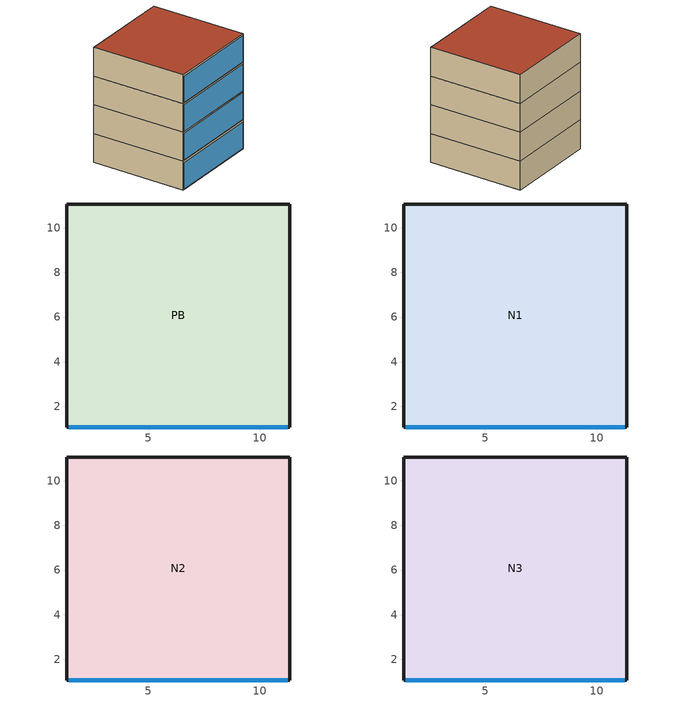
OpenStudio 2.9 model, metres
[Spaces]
PB
 floor ground: 11.34,11.07 11.34,1.07 1.34,1.07 1.34,11.07 z0
 wall outside: 1.34,11.07 1.34,1.07 11.34,1.07 11.34,11.07 1.34,11.07 z0:3
 window: 1.44,1.07 11.24,1.07 z0.1:2.8
N1
 floor to PB: 11.34,11.07 11.34,1.07 1.34,1.07 1.34,11.07 z3
 wall outside: 1.34,11.07 1.34,1.07 11.34,1.07 11.34,11.07 1.34,11.07 z3:6
 window: 1.44,1.07 11.24,1.07 z3.1:5.86
N2
 floor to N1: 11.34,11.07 11.34,1.07 1.34,1.07 1.34,11.07 z6
 wall outside: 1.34,11.07 1.34,1.07 11.34,1.07 11.34,11.07 1.34,11.07 z6:9
 window: 1.44,1.07 11.24,1.07 z6.1:8.86
N3
 floor to N2: 11.34,11.07 11.34,1.07 1.34,1.07 1.34,11.07 z9
 wall outside: 1.34,11.07 1.34,1.07 11.34,1.07 11.34,11.07 1.34,11.07 z9:12
 window: 1.44,1.07 11.24,1.07 z9.1:11.81
 roof outside: 11.34,1.07 11.34,11.07 1.34,11.07 1.34,1.07 z12
[Building]
Building 1: Space Type=189.1-2009 - Office - OpenOffice - CZ4-8; Default Construction Set=189.1-2009 - CZ5 - Office
[Site]
Torreon: Latitude {deg}=25.52; Longitude {deg}=-103.416; Time Zone {hr}=-6; Elevation {m}=1124.1
[ClimateZones]
Climate Zone Institution Name 1=ASHRAE; Climate Zone Document Name 1=ANSI/ASHRAE Standard 169; Climate Zone Document Year 1=2006; Climate Zone Institution Name 2=CEC; Climate Zone Document Name 2=California Climate Zone Descriptions; Climate Zone Document Year 2=1995
[DefaultConstructionSet]
189.1-2009 - CZ5 - Office: Default Exterior Surface Constructions=Default Surface Constructions 13; Default Interior Surface Constructions=Default Surface Constructions 14; Default Ground Contact Surface Constructions=Default Surface Constructions 15; Default Exterior SubSurface Constructions=Default Sub Surface Constructions 9; Default Interior SubSurface Constructions=Default Sub Surface Constructions 10; Interior Partition Construction=Interior Partition
[DefaultSurfaceConstructions]
Name | Floor Construction | Wall Construction | Roof Ceiling Construction
Default Surface Constructions 13 | ExtSlabCarpet 4in ClimateZone 1-8 | ASHRAE 189.1-2009 ExtWall Mass ClimateZone 5 | ASHRAE 189.1-2009 ExtRoof IEAD ClimateZone 2-5
Default Surface Constructions 14 | Interior Floor | Interior Wall | Interior Ceiling
Default Surface Constructions 15 | ExtSlabCarpet 4in ClimateZone 1-8 | ExtSlabCarpet 4in ClimateZone 1-8 | ExtSlabCarpet 4in ClimateZone 1-8
[Construction]
ExtSlabCarpet 4in ClimateZone 1-8: MAT-CC05 4 HW CONCRETE, CP02 CARPET PAD
Interior Floor: F16 Acoustic tile, F05 Ceiling air space resistance, M11 100mm lightweight concrete
Interior Wall: G01a 19mm gypsum board, F04 Wall air space resistance, G01a 19mm gypsum board
Interior Ceiling: M11 100mm lightweight concrete, F05 Ceiling air space resistance, F16 Acoustic tile
Exterior Door: F08 Metal surface, I01 25mm insulation board
Interior Window: Clear 3mm
Interior Door; Interior Partition: G05 25mm wood
ASHRAE 189.1-2009 ExtRoof IEAD ClimateZone 2-5: Roof Membrane, Roof Insulation [21], Metal Decking
ASHRAE 189.1-2009 ExtWindow ClimateZone 4-5: Theoretical Glass [207]
ASHRAE 189.1-2009 ExtWall Mass ClimateZone 5: 1IN Stucco, 8IN Concrete HW, Wall Insulation [40], 1/2IN Gypsum
[Material] Thermal Absorptance=0.9
Name | Roughness | Thickness {m} | Conductivity {W/m-K} | Density {kg/m3} | Specific Heat {J/kg-K} | Solar Absorptance | Visible Absorptance
MAT-CC05 4 HW CONCRETE | Rough | 0.1016 | 1.311 | 2240 | 836.8 | 0.85 | 0.85
1IN Stucco | Smooth | 0.0253 | 0.6918 | 1858 | 837 | 0.92 | 0.92
8IN Concrete HW | MediumRough | 0.2033 | 1.7296 | 2243 | 837 | 0.65 | 0.65
1/2IN Gypsum | Smooth | 0.0127 | 0.16 | 784.9 | 830 | 0.4 | 0.4
Roof Membrane | VeryRough | 0.0095 | 0.16 | 1121.29 | 1460 | 0.7 | 0.7
Metal Decking | MediumSmooth | 0.0015 | 45.006 | 7680 | 418.4 | 0.6 | 0.6
F16 Acoustic tile | MediumSmooth | 0.0191 | 0.06 | 368 | 590 | 0.3 | 0.3
M11 100mm lightweight concrete | MediumRough | 0.1016 | 0.53 | 1280 | 840 | 0.5 | 0.5
G01a 19mm gypsum board | MediumSmooth | 0.019 | 0.16 | 800 | 1090 | 0.4 | 0.4
F08 Metal surface | Smooth | 0.0008 | 45.28 | 7824 | 500 | 0.7 | 0.7
I01 25mm insulation board | MediumRough | 0.0254 | 0.03 | 43 | 1210 | 0.6 | 0.6
G05 25mm wood | MediumSmooth | 0.0254 | 0.15 | 608 | 1630 | 0.5 | 0.5
Roof Insulation [21] | MediumRough | 0.2105 | 0.049 | 265 | 836.8 | 0.7 | 0.7
Wall Insulation [40] | MediumRough | 0.0794 | 0.0432 | 91 | 837 | 0.5 | 0.5
[Material:NoMass]
CP02 CARPET PAD: Roughness=Smooth; Thermal Resistance {m2-K/W}=0.1; Thermal Absorptance=0.9; Solar Absorptance=0.8; Visible Absorptance=0.8
[Material:AirGap]
Name | Thermal Resistance {m2-K/W}
F05 Ceiling air space resistance | 0.18
F04 Wall air space resistance | 0.15
[DefaultSubSurfaceConstructions]
Name | Fixed Window Construction | Operable Window Construction | Door Construction | Tubular Daylight Dome Construction | Tubular Daylight Diffuser Construction
Default Sub Surface Constructions 9 | ASHRAE 189.1-2009 ExtWindow ClimateZone 4-5 | ASHRAE 189.1-2009 ExtWindow ClimateZone 4-5 | Exterior Door | Interior Window | Interior Window
Default Sub Surface Constructions 10 | Interior Window | Interior Window | Interior Door
[WindowMaterial:Glazing] Optical Data Type=SpectralAverage; Thickness {m}=0.003; Back Side Solar Reflectance at Normal Incidence=0; Back Side Visible Reflectance at Normal Incidence=0; Infrared Transmittance at Normal Incidence=0; Dirt Correction Factor for Solar and Visible Transmittance=1; Solar Diffusing=No
Name | Solar Transmittance at Normal Incidence | Front Side Solar Reflectance at Normal Incidence | Visible Transmittance at Normal Incidence | Front Side Visible Reflectance at Normal Incidence | Front Side Infrared Hemispherical Emissivity | Back Side Infrared Hemispherical Emissivity | Conductivity {W/m-K}
Clear 3mm | 0.837 | 0.075 | 0.898 | 0.081 | 0.84 | 0.84 | 0.9
Theoretical Glass [207] | 0.3311 | 0.6189 | 0.44 | 0.51 | 0.9 | 0.9 | 0.0133
[WindowMaterial:Blind]
Window Material Blind 1: Slat Width {m}=0.025; Slat Separation {m}=0.01875; Front Side Slat Beam Solar Reflectance=0.5; Back Side Slat Beam Solar Reflectance=0.5; Front Side Slat Diffuse Solar Reflectance=0.5; Back Side Slat Diffuse Solar Reflectance=0.5; Slat Beam Visible Transmittance=0
[SpaceType]
189.1-2009 - Office - OpenOffice - CZ4-8: Default Schedule Set=189.1-2009 - Office - OpenOffice - CZ4-8 Schedule Set; Design Specification Outdoor Air Object=189.1-2009 - Office - OpenOffice - CZ4-8 Ventilation; Standards Building Type=Office; Standards Space Type=OpenOffice
[DefaultScheduleSet]
189.1-2009 - Office - OpenOffice - CZ4-8 Schedule Set: Number of People Schedule=Office Work Occ; People Activity Level Schedule=Office Activity; Lighting Schedule=Office Bldg Light; Electric Equipment Schedule=Office Bldg Equip; Infiltration Schedule=Office Infil Quarter On
[Lights:Definition]
189.1-2009 - Office - OpenOffice - CZ4-8 Lights Definition: Design Level Calculation Method=Watts/Area; Watts per Space Floor Area {W/m2}=10.6563
[Lights]
189.1-2009 - Office - OpenOffice - CZ4-8 Lights: Lights Definition=189.1-2009 - Office - OpenOffice - CZ4-8 Lights Definition; Space or SpaceType=189.1-2009 - Office - OpenOffice - CZ4-8
[DesignSpecification:OutdoorAir]
189.1-2009 - Office - OpenOffice - CZ4-8 Ventilation: Outdoor Air Method=Sum; Outdoor Air Flow per Person {m3/s-person}=0.00943895
[People:Definition]
189.1-2009 - Office - OpenOffice - CZ4-8 People Definition: Number of People Calculation Method=People/Area; People per Space Floor Area {person/m2}=0.0565105; Fraction Radiant=0.3
[People]
189.1-2009 - Office - OpenOffice - CZ4-8 People: People Definition=189.1-2009 - Office - OpenOffice - CZ4-8 People Definition; Space or SpaceType=189.1-2009 - Office - OpenOffice - CZ4-8
[SpaceInfiltration:DesignFlowRate]
189.1-2009 - Office - OpenOffice - CZ4-8 Infiltration: Space or SpaceType=189.1-2009 - Office - OpenOffice - CZ4-8; Design Flow Rate Calculation Method=Flow/ExteriorArea; Flow per Exterior Surface Area {m3/s-m2}=0.000226568
[ElectricEquipment:Definition]
189.1-2009 - Office - OpenOffice - CZ4-8 Electric Equipment Definition: Design Level Calculation Method=Watts/Area; Watts per Space Floor Area {W/m2}=7.64238
[ElectricEquipment]
189.1-2009 - Office - OpenOffice - CZ4-8 Electric Equipment: Electric Equipment Definition=189.1-2009 - Office - OpenOffice - CZ4-8 Electric Equipment Definition; Space or SpaceType=189.1-2009 - Office - OpenOffice - CZ4-8
[ThermostatSetpoint:DualSetpoint] Heating Setpoint Temperature Schedule=5; Cooling Setpoint Temperature Schedule=24
Thermostat Setpoint Dual Setpoint 1; Thermostat Setpoint Dual Setpoint 2; Thermostat Setpoint Dual Setpoint 3; Thermostat Setpoint Dual Setpoint 4
[ShadingControl]
Shading Control 1: Shading Type=InteriorBlind; Shading Device Material=Window Material Blind 1
[BuildingStory] Nominal Floor to Floor Height {m}=3
Name | Nominal Z Coordinate {m}
Building Story 1 | 0
Building Story 2 | 3
Building Story 3 | 6
Building Story 4 | 9
[Space]
Name | Building Story | Thermal Zone
PB | Building Story 1 | Thermal Zone: PB
N1 | Building Story 2 | Thermal Zone: N1
N2 | Building Story 3 | Thermal Zone: N2
N3 | Building Story 4 | Thermal Zone: N3
[ThermalZone] Use Ideal Air Loads=Yes
Name | Thermostat
Thermal Zone: PB | Thermostat Setpoint Dual Setpoint 3
Thermal Zone: N2 | Thermostat Setpoint Dual Setpoint 2
Thermal Zone: N1 | Thermostat Setpoint Dual Setpoint 1
Thermal Zone: N3 | Thermostat Setpoint Dual Setpoint 4
[Sizing:Zone] Zone Cooling Design Supply Air Temperature Input Method=SupplyAirTemperature; Zone Cooling Design Supply Air Temperature {C}=14; Zone Cooling Design Supply Air Temperature Difference {deltaC}=11.11; Zone Heating Design Supply Air Temperature Input Method=SupplyAirTemperature; Zone Heating Design Supply Air Temperature {C}=40; Zone Heating Design Supply Air Temperature Difference {deltaC}=11.11; Zone Cooling Design Supply Air Humidity Ratio {kg-H2O/kg-air}=0.0085; Zone Heating Design Supply Air Humidity Ratio {kg-H2O/kg-air}=0.008; Cooling Design Air Flow Method=DesignDay; Heating Design Air Flow Method=DesignDay; Account for Dedicated Outdoor Air System=No; Dedicated Outdoor Air System Control Strategy=NeutralSupplyAir; Dedicated Outdoor Air Low Setpoint Temperature for Design {C}=autosize; Dedicated Outdoor Air High Setpoint Temperature for Design {C}=autosize
Thermal Zone: PB; Thermal Zone: N2; Thermal Zone: N1; Thermal Zone: N3
[Schedule:Ruleset]
Name | Default Day Schedule | Summer Design Day Schedule | Winter Design Day Schedule
Office Bldg Light | Office Bldg Light Default Schedule | Office Bldg Light Summer Design Day | Office Bldg Light Winter Design Day
Office Activity | Office Activity Default Schedule | Office Activity Summer Design Day | Office Activity Winter Design Day
Office Infil Quarter On | Office Infil Quarter On Default Schedule | Office Infil Quarter On Summer Design Day | Office Infil Quarter On Winter Design Day
Office Bldg Equip | Office Bldg Equip Default Schedule | Office Bldg Equip Summer Design Day | Office Bldg Equip Winter Design Day
Office Work Occ | Office Bldg Occ Default Schedule | Office Bldg Occ Summer Design Day | Office Bldg Occ Winter Design Day
24 | Schedule Day 1
5 | Schedule Day 2
[Schedule:Day]
Office Bldg Light Default Schedule: 5, 0, 0.05, 7, 0, 0.1, 8, 0, 0.3, 17, 0, 0.9, 18, 0, 0.7, 20, 0, 0.5, 22, 0, 0.3, 23, 0, 0.1, 24, 0, 0.05
Office Bldg Light Summer Design Day; Office Infil Quarter On Rule 1 Day Schedule; Office Bldg Equip Summer Design Day: 24, 0, 1
Office Bldg Light Winter Design Day; Office Bldg Equip Winter Design Day; Office Bldg Occ Winter Design Day; Office Bldg Occ Rule 1 Day Schedule: 24, 0, 0
Office Bldg Light Rule 1 Day Schedule: 24, 0, 0.05
Office Bldg Light Rule 2 Day Schedule: 6, 0, 0.05, 8, 0, 0.1, 14, 0, 0.5, 17, 0, 0.15, 24, 0, 0.05
Office Activity Default Schedule; Office Activity Summer Design Day; Office Activity Winter Design Day: 24, 0, 132
Office Infil Quarter On Default Schedule; Office Infil Quarter On Summer Design Day: 6, 0, 1, 22, 0, 0.25, 24, 0, 1
Office Infil Quarter On Winter Design Day; Office Infil Quarter On Rule 2 Day Schedule: 6, 0, 1, 18, 0, 0.25, 24, 0, 1
Office Bldg Equip Default Schedule: 8, 0, 0.4, 12, 0, 0.9, 13, 0, 0.8, 17, 0, 0.9, 18, 0, 0.8, 20, 0, 0.6, 22, 0, 0.5, 24, 0, 0.4
Office Bldg Equip Rule 1 Day Schedule: 24, 0, 0.3
Office Bldg Equip Rule 2 Day Schedule: 6, 0, 0.3, 8, 0, 0.4, 14, 0, 0.5, 17, 0, 0.35, 24, 0, 0.3
Office Bldg Occ Default Schedule: 6, 0, 0, 7, 0, 0.1, 8, 0, 0.2, 12, 0, 0.85, 13, 0, 0.5, 17, 0, 0.85, 18, 0, 0.7, 20, 0, 0.4, 22, 0, 0.1, 24, 0, 0.05
Office Bldg Occ Summer Design Day: 6, 0, 0, 22, 0, 1, 24, 0, 0.05
Office Bldg Occ Rule 2 Day Schedule: 6, 0, 0, 8, 0, 0.1, 14, 0, 0.4, 17, 0, 0.1, 24, 0, 0
Schedule Day 1: 24, 0, 24
Schedule Day 2: 24, 0, 5
[Schedule:Rule] Apply Monday=No; Apply Tuesday=No; Apply Wednesday=No; Apply Thursday=No; Apply Friday=No; Date Specification Type=DateRange; Start Month=1; Start Day=1; End Month=12; End Day=31
Name | Schedule Ruleset | Rule Order | Day Schedule | Apply Sunday | Apply Saturday
Office Bldg Light Rule 1 | Office Bldg Light | 0 | Office Bldg Light Rule 1 Day Schedule | Yes | No
Office Bldg Light Rule 2 | Office Bldg Light | 1 | Office Bldg Light Rule 2 Day Schedule | No | Yes
Office Infil Quarter On Rule 1 | Office Infil Quarter On | 0 | Office Infil Quarter On Rule 1 Day Schedule | Yes | No
Office Infil Quarter On Rule 2 | Office Infil Quarter On | 1 | Office Infil Quarter On Rule 2 Day Schedule | No | Yes
Office Bldg Equip Rule 1 | Office Bldg Equip | 0 | Office Bldg Equip Rule 1 Day Schedule | Yes | No
Office Bldg Equip Rule 2 | Office Bldg Equip | 1 | Office Bldg Equip Rule 2 Day Schedule | No | Yes
Office Work Occ Rule 1 | Office Work Occ | 0 | Office Bldg Occ Rule 1 Day Schedule | Yes | No
Office Work Occ Rule 2 | Office Work Occ | 1 | Office Bldg Occ Rule 2 Day Schedule | No | Yes
